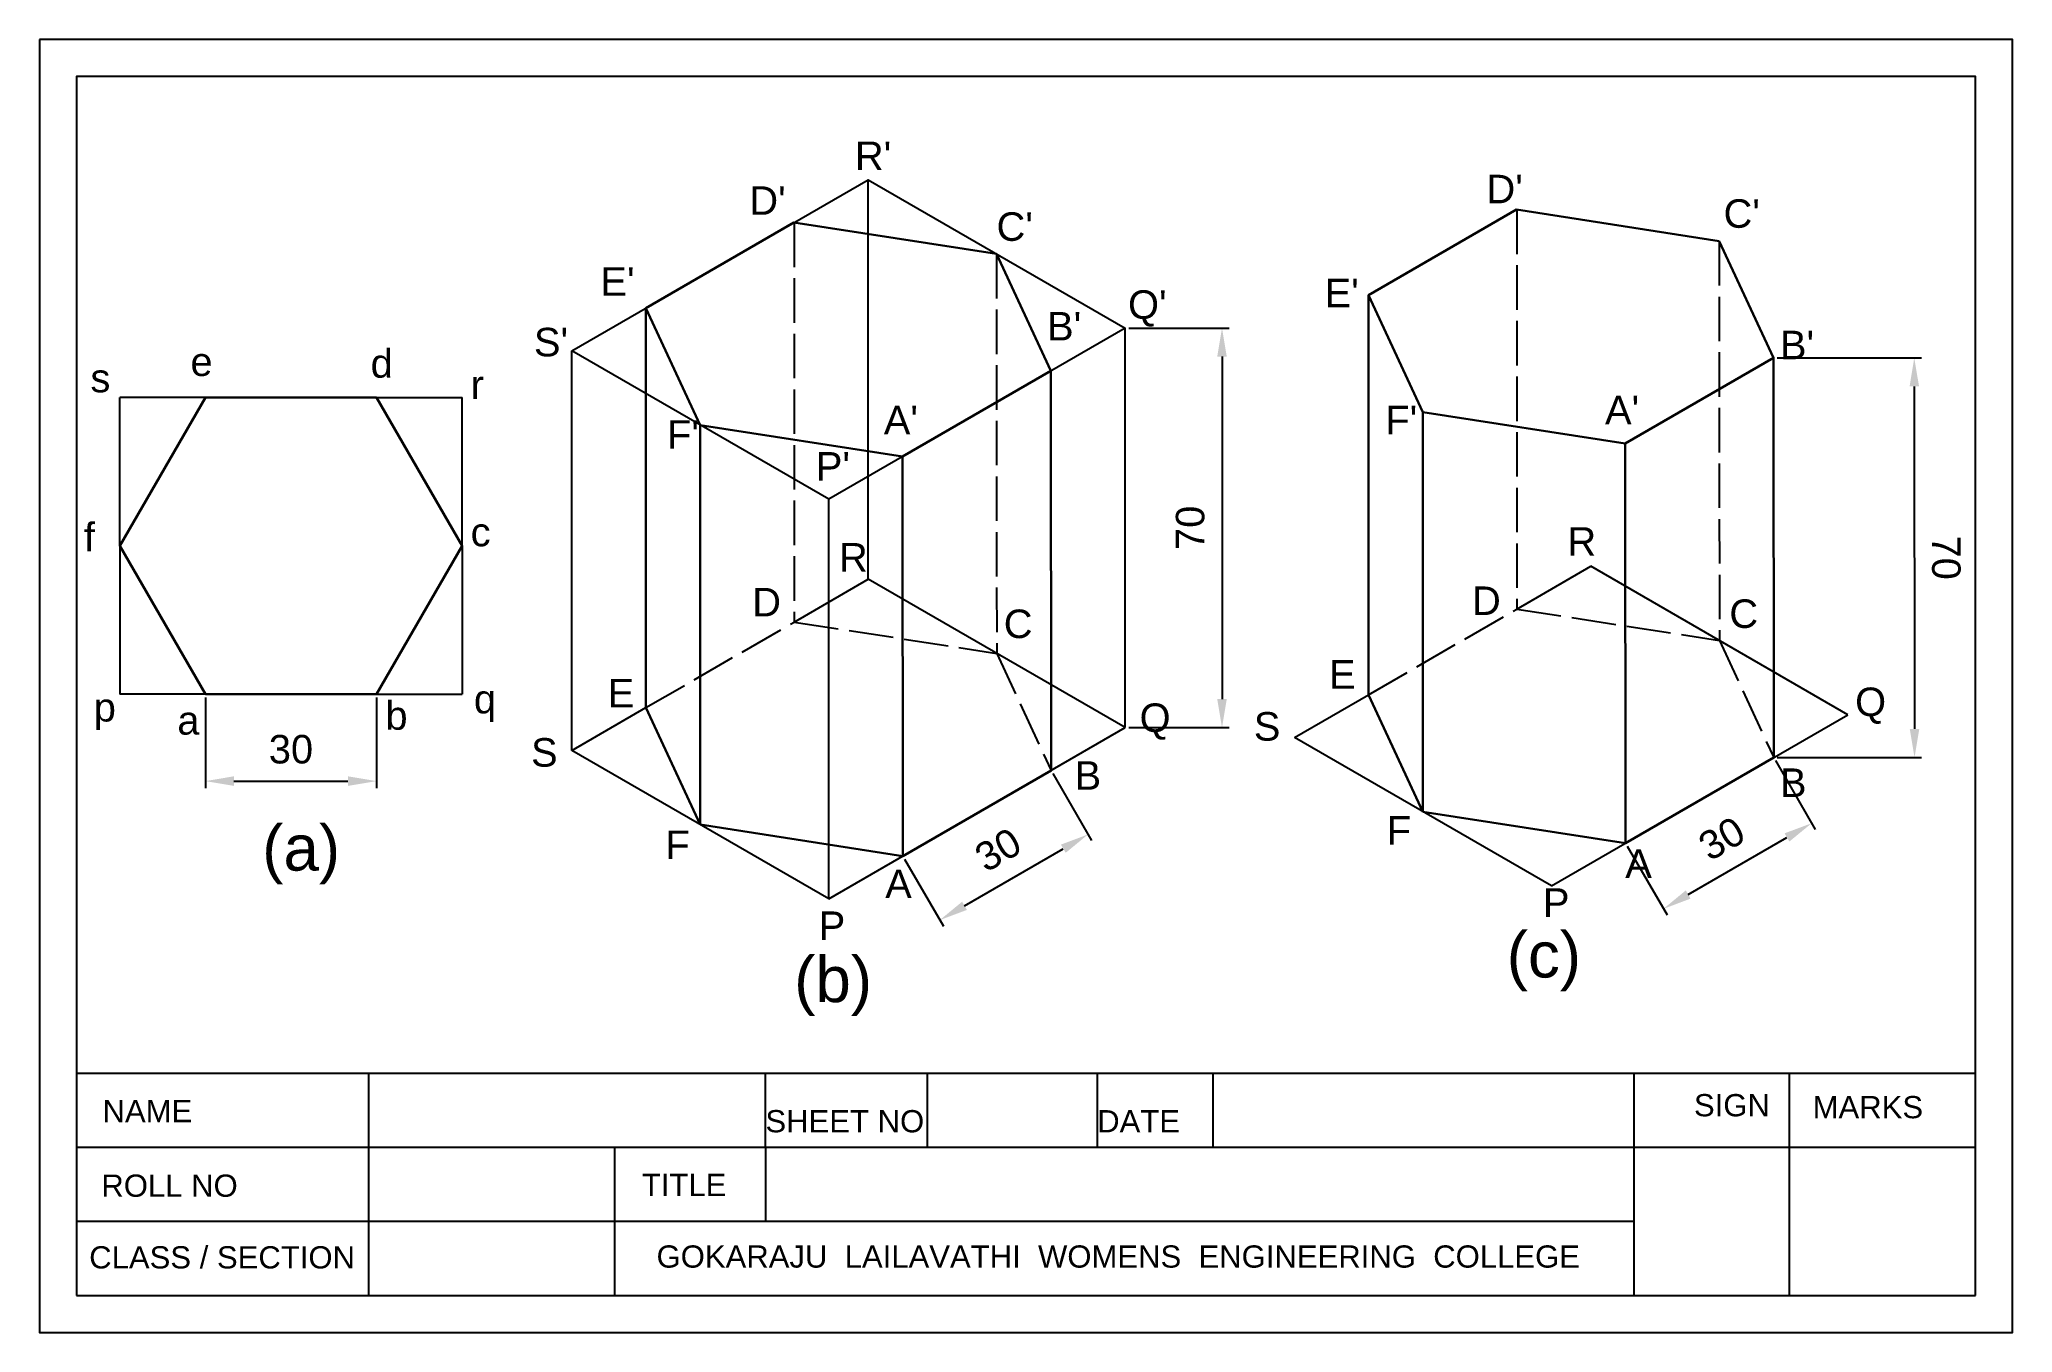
# Model space of a CAD drawing. Header units: millimetres. Extents: x 0 to 266, y 0 to 174.
import ezdxf

# ---------------------------------------------------------------- set-up
doc = ezdxf.new("R2010")
doc.units = ezdxf.units.MM
doc.header["$PDMODE"] = 35
doc.linetypes.add('ACAD_ISO02W100', pattern=[15, 12, -3])
doc.layers.add('No Print', color=5, linetype='Continuous', plot=False)
doc.styles.get("Standard").update_dxf_attribs({"font": 'arial.ttf'})
doc.dimstyles.new('ISO-25', dxfattribs={"dimscale": 0, "dimtxt": 5, "dimasz": 5, "dimexe": 1.25, "dimexo": 0.625, "dimgap": 3, "dimtad": 1, "dimdec": 0, "dimtxsty": 'Standard', "dimcen": 2.5, "dimadec": 0, "dimazin": 0, "dimtfac": 1, "dimtdec": 0, "dimtmove": 0, "dimatfit": 3, "dimfxl": 1.25, "dimarcsym": 0})

# ---------------------------------------------------------------- blocks, each defined once
blk = doc.blocks.new('*D6')
at = {"layer": 'Defpoints', "color": 0, "ltscale": 0.5, "transparency": 16777216}
for p in [(22.38, 86.12), (45.47, 86.12), (45.47, 74.37)]:
    blk.add_point(p, dxfattribs=at)
at = {"layer": 'No Print', "color": 0, "lineweight": -2, "ltscale": 0.5, "transparency": 16777216}
for p, q in [((22.38, 85.64), (22.38, 73.41)), ((45.47, 85.64), (45.47, 73.41)), ((26.23, 74.37), (41.62, 74.37))]:
    blk.add_line(p, q, dxfattribs=at)
at = {"layer": 'No Print', "color": 0, "ltscale": 0.5, "transparency": 16777216}
for points in [[(26.23, 75.02), (26.23, 73.73), (22.38, 74.37)], [(41.62, 75.02), (41.62, 73.73), (45.47, 74.37)]]:
    blk.add_solid(points, dxfattribs=at)
at = {"layer": 'No Print', "color": 0, "lineweight": 25, "ltscale": 0.5, "transparency": 16777216, "insert": (33.93, 78.65), "char_height": 3.848, "attachment_point": 5}
blk.add_mtext('30', dxfattribs=at)
blk = doc.blocks.new('*D7')
at = {"layer": 'Defpoints', "color": 0, "ltscale": 0.5, "transparency": 16777216}
for p in [(136.48, 75.82), (141.46, 67.18), (116.48, 64.27)]:
    blk.add_point(p, dxfattribs=at)
at = {"layer": 'No Print', "color": 0, "lineweight": -2, "ltscale": 0.5, "transparency": 16777216}
for p, q in [((136.72, 75.4), (141.94, 66.35)), ((124.8, 57.56), (138.13, 65.26)), ((116.72, 63.86), (121.95, 54.8))]:
    blk.add_line(p, q, dxfattribs=at)
at = {"layer": 'No Print', "color": 0, "ltscale": 0.5, "transparency": 16777216}
for points in [[(137.81, 65.81), (138.45, 64.7), (141.46, 67.18)], [(124.48, 58.11), (125.12, 57), (121.47, 55.63)]]:
    blk.add_solid(points, dxfattribs=at)
at = {"layer": 'No Print', "color": 0, "lineweight": 25, "ltscale": 0.5, "transparency": 16777216, "insert": (129.33, 65.11), "char_height": 3.848, "attachment_point": 5, "rotation": 30}
blk.add_mtext('30', dxfattribs=at)
blk = doc.blocks.new('*D8')
at = {"layer": 'Defpoints', "color": 0, "ltscale": 0.5, "transparency": 16777216}
for p in [(146.47, 135.47), (146.47, 81.59), (159.54, 81.59)]:
    blk.add_point(p, dxfattribs=at)
at = {"layer": 'No Print', "color": 0, "lineweight": -2, "ltscale": 0.5, "transparency": 16777216}
for p, q in [((146.95, 135.47), (160.5, 135.47)), ((159.54, 131.62), (159.54, 85.44)), ((146.95, 81.59), (160.5, 81.59))]:
    blk.add_line(p, q, dxfattribs=at)
at = {"layer": 'No Print', "color": 0, "ltscale": 0.5, "transparency": 16777216}
for points in [[(158.89, 131.62), (160.18, 131.62), (159.54, 135.47)], [(158.89, 85.44), (160.18, 85.44), (159.54, 81.59)]]:
    blk.add_solid(points, dxfattribs=at)
at = {"layer": 'No Print', "color": 0, "lineweight": 25, "ltscale": 0.5, "transparency": 16777216, "insert": (155.26, 108.53), "char_height": 3.848, "attachment_point": 5, "rotation": 90}
blk.add_mtext('70', dxfattribs=at)
blk = doc.blocks.new('*D9')
at = {"layer": 'Defpoints', "color": 0, "ltscale": 0.5, "transparency": 16777216}
for p in [(233.97, 77.56), (239.09, 68.69), (213.98, 66.02)]:
    blk.add_point(p, dxfattribs=at)
at = {"layer": 'No Print', "color": 0, "lineweight": -2, "ltscale": 0.5, "transparency": 16777216}
for p, q in [((234.21, 77.14), (239.57, 67.86)), ((222.43, 59.07), (235.76, 66.77)), ((214.22, 65.6), (219.58, 56.32))]:
    blk.add_line(p, q, dxfattribs=at)
at = {"layer": 'No Print', "color": 0, "ltscale": 0.5, "transparency": 16777216}
for points in [[(235.44, 67.33), (236.08, 66.22), (239.09, 68.69)], [(222.11, 59.63), (222.75, 58.52), (219.1, 57.15)]]:
    blk.add_solid(points, dxfattribs=at)
at = {"layer": 'No Print', "color": 0, "lineweight": 25, "ltscale": 0.5, "transparency": 16777216, "insert": (226.96, 66.62), "char_height": 3.848, "attachment_point": 5, "rotation": 30}
blk.add_mtext('30', dxfattribs=at)
blk = doc.blocks.new('*D10')
at = {"layer": 'Defpoints', "color": 0, "ltscale": 0.5, "transparency": 16777216}
for p in [(233.94, 131.44), (233.97, 77.56), (252.97, 77.57)]:
    blk.add_point(p, dxfattribs=at)
at = {"layer": 'No Print', "color": 0, "lineweight": -2, "ltscale": 0.5, "transparency": 16777216}
for p, q in [((234.42, 131.44), (253.9, 131.45)), ((252.94, 127.6), (252.97, 81.42)), ((234.45, 77.56), (253.93, 77.57))]:
    blk.add_line(p, q, dxfattribs=at)
at = {"layer": 'No Print', "color": 0, "ltscale": 0.5, "transparency": 16777216}
for points in [[(253.58, 127.6), (252.3, 127.6), (252.93, 131.45)], [(253.61, 81.42), (252.32, 81.42), (252.97, 77.57)]]:
    blk.add_solid(points, dxfattribs=at)
at = {"layer": 'No Print', "color": 0, "lineweight": 25, "ltscale": 0.5, "transparency": 16777216, "insert": (257.23, 104.51), "char_height": 3.848, "attachment_point": 5, "rotation": 270.0368}
blk.add_mtext('70', dxfattribs=at)
blk = doc.blocks.new('GOKARAJU3')
for p, q in [((5, 169.4), (5, 5)), ((261.19, 169.4), (5, 169.4)), ((261.19, 5), (261.19, 169.4)), ((5, 35), (261.19, 35)), ((44.39, 35), (44.39, 5)), ((97.94, 25), (97.94, 35)), ((119.76, 35), (119.76, 25)), ((142.7, 35), (142.7, 25)), ((158.32, 35), (158.32, 25)), ((215.08, 35), (215.08, 5)), ((236.07, 35), (236.07, 5)), ((5, 25), (261.19, 25)), ((77.59, 25), (77.59, 5)), ((97.94, 25), (97.94, 15)), ((5, 15), (215.08, 15)), ((5, 5), (261.19, 5))]:
    blk.add_line(p, q)
blk.add_lwpolyline([(0, 174.4), (0, 0), (266.19, 0), (266.19, 174.4)], close=True)
at = {"char_height": 3}
for s, width, insert, attachment_point in [('SIGN', 10.7612, (223.21, 32.16), 1), ('MARKS', 16.273, (239.22, 31.9), 1), ('NAME', 15.9424, (8.51, 31.36), 1), ('SHEET NO', 21.0026, (97.94, 30), 1), ('DATE', 14.9315, (142.7, 30), 1), ('ROLL NO', 20.6744, (8.35, 21.31), 1), ('TITLE', 14.1732, (81.27, 21.41), 1), ('CLASS / SECTION', 35.77, (6.71, 11.64), 1), ('GOKARAJU  LAILAVATHI  WOMENS  ENGINEERING  COLLEGE', 147.5066, (145.54, 10.23), 5)]:
    blk.add_mtext_dynamic_manual_height_columns(s, width=width, gutter_width=15, heights=[0], dxfattribs=dict(at, insert=insert, attachment_point=attachment_point))

msp = doc.modelspace()

# ---------------------------------------------------------------- linework, layer by layer
at = {"linetype": 'Continuous'}
msp.add_lwpolyline([(5, 35), (261.19, 35), (261.19, 169.4), (5, 169.4)], close=True, dxfattribs=at)
at = {"layer": 'No Print', "color": 7, "lineweight": 25}
for p, q in [((111.81, 101.6), (111.81, 155.48)), ((129.14, 145.4), (129.14, 145.47)), ((146.47, 81.59), (146.47, 135.47)), ((71.82, 78.51), (71.82, 132.39)), ((10.84, 106.12), (10.84, 126.11)), ((22.38, 126.11), (10.84, 126.11)), ((22.38, 126.11), (57.02, 126.11)), ((57.02, 106.12), (57.02, 126.11)), ((129.14, 125.46), (129.14, 125.48)), ((106.48, 58.5), (106.48, 112.38)), ((10.84, 106.12), (10.84, 86.12)), ((57.02, 106.12), (57.02, 86.12)), ((101.82, 95.83), (111.81, 101.6)), ((146.47, 81.59), (111.81, 101.6)), ((199.31, 97.57), (209.31, 103.34)), ((243.97, 83.33), (209.31, 103.34)), ((22.38, 86.12), (10.84, 86.12)), ((22.38, 86.12), (57.02, 86.12)), ((169.32, 80.25), (179.32, 86.03)), ((71.82, 78.51), (81.82, 84.28)), ((203.98, 60.24), (243.97, 83.33)), ((106.48, 58.5), (146.47, 81.59)), ((203.98, 60.24), (169.32, 80.25)), ((106.48, 58.5), (71.82, 78.51))]:
    msp.add_line(p, q, dxfattribs=at)
at = {"layer": 'No Print', "color": 7, "linetype": 'ACAD_ISO02W100', "lineweight": 25, "ltscale": 0.5}
for p, q in [((101.81, 149.7), (101.82, 95.83)), ((199.31, 151.44), (199.31, 97.57)), ((226.61, 147.21), (226.64, 93.34)), ((129.11, 145.47), (129.14, 91.6)), ((81.82, 84.28), (101.82, 95.83)), ((101.82, 95.83), (129.14, 91.6)), ((179.32, 86.03), (199.31, 97.57)), ((199.31, 97.57), (226.64, 93.34)), ((226.64, 93.34), (233.97, 77.56)), ((129.14, 91.6), (136.48, 75.82))]:
    msp.add_line(p, q, dxfattribs=at)
at = {"layer": 'No Print', "color": 7, "lineweight": 30}
for p, q in [((179.32, 86.03), (179.28, 139.9)), ((81.82, 84.28), (81.79, 138.16)), ((233.97, 77.56), (233.94, 131.44)), ((136.48, 75.82), (136.44, 129.69)), ((186.65, 70.25), (186.62, 124.12)), ((89.15, 68.51), (89.12, 122.38)), ((213.98, 66.02), (213.94, 119.89)), ((116.48, 64.27), (116.45, 118.15))]:
    msp.add_line(p, q, dxfattribs=at)
at = {"layer": 'No Print', "color": 7, "lineweight": 30, "ltscale": 0.5}
for p, q in [((179.32, 86.03), (186.65, 70.25)), ((81.82, 84.28), (89.15, 68.51))]:
    msp.add_line(p, q, dxfattribs=at)
at = {"layer": 'No Print', "color": 7, "lineweight": 25}
msp.add_lwpolyline([(71.82, 132.39), (111.81, 155.48), (146.47, 135.47), (106.48, 112.38), (71.82, 132.39)], dxfattribs=at)
at = {"layer": 'No Print', "color": 7, "lineweight": 30}
for points in [[(89.12, 122.38), (81.79, 138.16), (101.78, 149.7), (129.11, 145.47), (136.44, 129.69), (116.45, 118.15), (89.12, 122.38)], [(186.62, 124.12), (179.28, 139.9), (199.28, 151.45), (226.61, 147.21), (233.94, 131.44), (213.94, 119.89), (186.62, 124.12)], [(233.97, 77.56), (213.98, 66.02), (186.65, 70.25)], [(136.48, 75.82), (116.48, 64.27), (89.15, 68.51)]]:
    msp.add_lwpolyline(points, dxfattribs=at)
msp.add_lwpolyline([(45.47, 126.11), (22.38, 126.11), (10.84, 106.12), (22.38, 86.12), (45.47, 86.12), (57.02, 106.12)], close=True, dxfattribs=at)

# ---------------------------------------------------------------- block references
msp.add_blockref('GOKARAJU3', (0, 0))

# ---------------------------------------------------------------- texts
at = {"layer": 'No Print', "color": 7, "lineweight": 25, "ltscale": 0.5}
for s, height, p in [("R'", 3.848, (110.01, 156.79)), ("D'", 3.848, (95.77, 150.75)), ("D'", 3.848, (195.22, 152.31)), ("C'", 3.848, (227.2, 149)), ("C'", 3.848, (129.12, 147.24)), ("E'", 3.848, (75.68, 139.84)), ("E'", 3.848, (173.38, 138.28)), ("Q'", 3.848, (146.86, 136.72)), ("B'", 3.848, (135.94, 133.8)), ("S'", 3.848, (66.71, 131.66)), ("B'", 3.848, (234.81, 131.27)), ("A'", 3.848, (211.21, 122.5)), ("F'", 3.848, (84.66, 119.19)), ("A'", 3.848, (113.91, 121.14)), ("F'", 3.848, (181.57, 121.14)), ("P'", 3.848, (104.74, 114.9)), ('R', 3.85, (206.14, 104.77)), ('R', 3.85, (107.86, 102.63)), ('D', 3.85, (96.16, 96.59)), ('D', 3.85, (193.27, 96.78)), ('C', 3.85, (227.98, 95.03)), ('C', 3.85, (130.09, 93.66)), ('E', 3.85, (173.97, 86.84)), ('E', 3.85, (76.66, 84.31)), ('Q', 3.85, (244.95, 83.14)), ('Q', 3.85, (148.42, 81)), ('S', 3.85, (163.83, 79.83)), ('S', 3.85, (66.32, 76.32)), ('B', 3.85, (139.65, 73.21)), ('B', 3.85, (234.81, 72.23)), ('F', 3.85, (181.77, 65.8)), ('(a)', 6.157, (30.05, 62.3)), ('F', 3.85, (84.46, 63.85)), ('A', 3.85, (213.94, 61.32)), ('A', 3.85, (114.1, 58.59)), ('P', 3.85, (202.83, 56.06)), ('P', 3.85, (105.13, 52.94)), ('(c)', 6.157, (197.95, 47.88)), ('(b)', 6.157, (101.82, 44.56))]:
    msp.add_text(s, height=height, dxfattribs=at).set_placement(p)
at = {"layer": 'No Print', "color": 7, "lineweight": 25}
for s, p in [('e', (20.37, 129.01)), ('d', (44.68, 128.79)), ('s', (6.88, 126.81)), ('r', (58.17, 125.92)), ('f', (6, 105.38)), ('c', (58.17, 106.04)), ('p', (7.32, 82.41)), ('b', (46.67, 81.3)), ('q', (58.61, 83.51)), ('a', (18.6, 80.64))]:
    msp.add_text(s, height=3.85, dxfattribs=at).set_placement(p)

# ---------------------------------------------------------------- dimensions: what is measured, and where the dimension line sits
at = {"layer": 'No Print', "color": 7, "lineweight": 25, "ltscale": 0.5}
for p1, p2, distance, picture, middle in [((146.47, 135.47), (146.47, 81.59), 13.06, '*D8', (155.26, 108.53)), ((233.94, 131.44), (233.97, 77.56), 18.99, '*D10', (257.23, 104.51)), ((213.98, 66.02), (233.97, 77.56), -10.24, '*D9', (226.96, 66.62)), ((116.48, 64.27), (136.48, 75.82), -9.98, '*D7', (129.33, 65.11))]:
    dim = msp.add_aligned_dim(p1=p1, p2=p2, distance=distance, dimstyle='ISO-25', override={"dimscale": 0.769632, "dimlfac": 1.299322}, dxfattribs=at)
    dim.commit()
    dim.dimension.update_dxf_attribs({"geometry": picture, "text_midpoint": middle})
dim = msp.add_linear_dim(base=(45.47, 74.37), p1=(22.38, 86.12), p2=(45.47, 86.12), dimstyle='ISO-25', override={"dimscale": 0.769632, "dimlfac": 1.299322}, dxfattribs=at)
dim.commit()
dim.dimension.update_dxf_attribs({"geometry": '*D6', "text_midpoint": (33.93, 78.65)})

doc.saveas('drawing.dxf')
